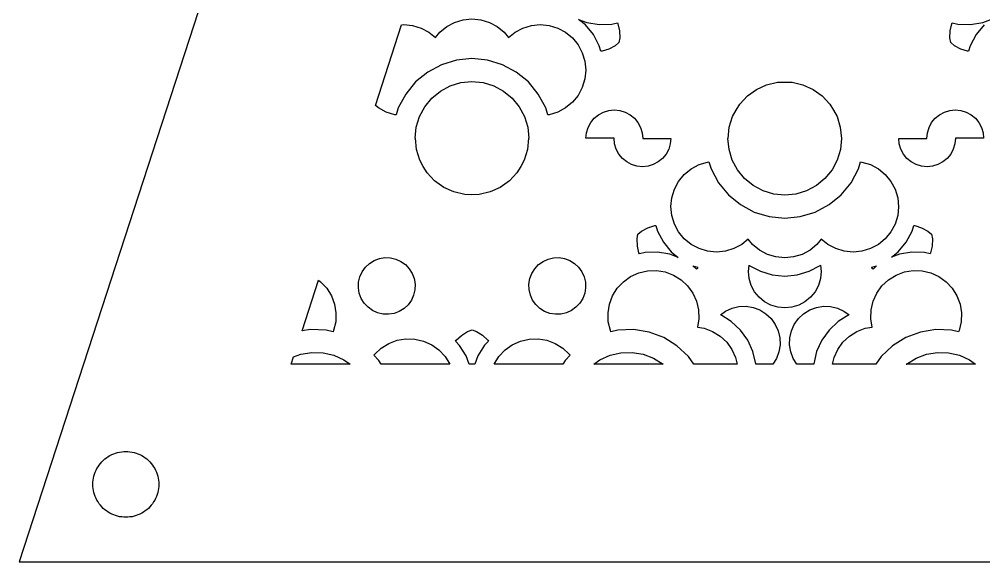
# Model space of a CAD drawing. Header units: metres. Extents: x -75 to 75, y 0 to 231.
# Drawn here: x -75 to -16.4, y 0 to 33 of the extents above; entities that cross this region are included whole.
import ezdxf

# ---------------------------------------------------------------- set-up
doc = ezdxf.new("R2010")
doc.units = ezdxf.units.M

msp = doc.modelspace()

# ---------------------------------------------------------------- linework, layer by layer
for p, q in [((0, 230.826), (-75, 0)), ((-48.5565, 32.7752), (-48.0387, 32.9318)), ((-48.0387, 32.9318), (-47.5, 32.9851)), ((-47.5, 32.9851), (-46.9608, 32.9324)), ((-46.9608, 32.9324), (-46.443, 32.7752)), ((-40.6087, 32.6187), (-41.0215, 32.9567)), ((-41.0215, 32.9567), (-40.5223, 32.7694)), ((-16.4771, 32.7689), (-15.9796, 32.9561)), ((-53.3712, 27.7339), (-51.7815, 32.6265)), ((-51.7815, 32.6265), (-51.6493, 32.6396)), ((-51.6493, 32.6396), (-51.11, 32.5868)), ((-51.11, 32.5868), (-50.5917, 32.4297)), ((-50.5917, 32.4297), (-50.1139, 32.174)), ((-49.4535, 32.1757), (-49.0342, 32.5195)), ((-49.0342, 32.5195), (-48.5565, 32.7752)), ((-46.443, 32.7752), (-45.9652, 32.5195)), ((-45.9652, 32.5195), (-45.546, 32.1757)), ((-44.8855, 32.174), (-44.4077, 32.4297)), ((-44.4077, 32.4297), (-43.8894, 32.5862)), ((-43.8894, 32.5862), (-43.3501, 32.6396)), ((-43.3501, 32.6396), (-42.8109, 32.5868)), ((-42.8109, 32.5868), (-42.2937, 32.4297)), ((-42.2937, 32.4297), (-41.8147, 32.174)), ((-40.1274, 32.0313), (-40.6087, 32.6187)), ((-40.5223, 32.7694), (-39.7726, 32.6454)), ((-39.7726, 32.6454), (-39.013, 32.6703)), ((-39.013, 32.6703), (-38.6697, 32.7503)), ((-38.6697, 32.7503), (-38.6419, 32.6883)), ((-38.6419, 32.6883), (-38.5445, 32.2685)), ((-38.5445, 32.2685), (-38.5294, 31.8342)), ((-18.47, 31.8336), (-18.4561, 32.2679)), ((-18.4561, 32.2679), (-18.3575, 32.6877)), ((-18.3575, 32.6877), (-18.3297, 32.7497)), ((-18.3297, 32.7497), (-17.9865, 32.6697)), ((-17.9865, 32.6697), (-17.2269, 32.6448)), ((-17.2269, 32.6448), (-16.4771, 32.7689)), ((-16.3907, 32.6187), (-16.872, 32.0313)), ((-50.1139, 32.174), (-49.7202, 31.8504)), ((-49.7202, 31.8504), (-49.4535, 32.1757)), ((-45.546, 32.1757), (-45.2792, 31.8504)), ((-45.2792, 31.8504), (-44.8855, 32.174)), ((-41.8147, 32.174), (-41.3967, 31.8301)), ((-41.3967, 31.8301), (-41.0534, 31.412)), ((-39.7691, 31.361), (-40.1274, 32.0313)), ((-38.5294, 31.8342), (-38.5769, 31.546)), ((-18.4225, 31.5454), (-18.47, 31.8336)), ((-16.872, 32.0313), (-17.2303, 31.361)), ((-41.0534, 31.412), (-40.7977, 30.9337)), ((-39.6664, 31.0241), (-39.7691, 31.361)), ((-39.1858, 31.1558), (-39.5992, 31.0305)), ((-38.8025, 31.3604), (-39.1858, 31.1558)), ((-38.5769, 31.546), (-38.8025, 31.3604)), ((-18.1969, 31.3604), (-18.4225, 31.5454)), ((-17.8137, 31.1558), (-18.1969, 31.3604)), ((-17.4002, 31.0299), (-17.8137, 31.1558)), ((-17.2303, 31.361), (-17.333, 31.0241)), ((-48.444, 30.4791), (-49.3543, 30.2037)), ((-47.5, 30.573), (-48.444, 30.4791)), ((-46.5555, 30.4791), (-47.5, 30.573)), ((-45.6451, 30.2037), (-46.5555, 30.4791)), ((-40.7977, 30.9337), (-40.6411, 30.4165)), ((-39.5992, 31.0305), (-39.6664, 31.0241)), ((-17.333, 31.0241), (-17.4002, 31.0299)), ((-49.3543, 30.2037), (-50.1916, 29.7555)), ((-44.8078, 29.7555), (-45.6451, 30.2037)), ((-40.6411, 30.4165), (-40.5878, 29.8766)), ((-50.1916, 29.7555), (-50.9257, 29.1536)), ((-44.0738, 29.1536), (-44.8078, 29.7555)), ((-40.6406, 29.338), (-40.7977, 28.8202)), ((-40.5878, 29.8766), (-40.6406, 29.338)), ((-50.9257, 29.1536), (-51.5275, 28.4195)), ((-49.4187, 28.5993), (-48.8209, 28.9188)), ((-48.8209, 28.9188), (-48.1732, 29.1147)), ((-48.1732, 29.1147), (-47.5, 29.1814)), ((-47.5, 29.1814), (-46.8262, 29.1153)), ((-46.8262, 29.1153), (-46.1786, 28.9188)), ((-46.1786, 28.9188), (-45.5807, 28.5993)), ((-43.4719, 28.4195), (-44.0738, 29.1536)), ((-40.7977, 28.8202), (-41.054, 28.3418)), ((-30.2151, 28.7054), (-29.6005, 28.9825)), ((-29.6005, 28.9825), (-28.9424, 29.1362)), ((-28.9424, 29.1362), (-28.5, 29.1513)), ((-28.5, 29.1513), (-28.0582, 29.1368)), ((-28.0582, 29.1368), (-27.4001, 28.9825)), ((-27.4001, 28.9825), (-26.7849, 28.7048)), ((-51.5275, 28.4195), (-51.9757, 27.5822)), ((-50.3719, 27.646), (-49.9423, 28.1702)), ((-49.9423, 28.1702), (-49.4187, 28.5993)), ((-45.5807, 28.5993), (-45.0572, 28.1702)), ((-45.0572, 28.1702), (-44.6275, 27.646)), ((-43.0237, 27.5822), (-43.4719, 28.4195)), ((-41.054, 28.3418), (-41.3972, 27.9238)), ((-31.2316, 27.8142), (-30.7689, 28.3082)), ((-30.7689, 28.3082), (-30.2151, 28.7054)), ((-26.7849, 28.7048), (-26.2311, 28.3082)), ((-26.2311, 28.3082), (-25.7684, 27.8142)), ((-53.1847, 27.5805), (-53.3712, 27.7339)), ((-52.7057, 27.3248), (-53.1847, 27.5805)), ((-51.9757, 27.5822), (-52.1033, 27.1601)), ((-50.6908, 27.0488), (-50.3719, 27.646)), ((-44.6275, 27.646), (-44.3086, 27.0488)), ((-42.8961, 27.1601), (-43.0237, 27.5822)), ((-41.8147, 27.5805), (-42.2937, 27.3248)), ((-41.3972, 27.9238), (-41.8147, 27.5805)), ((-31.463, 27.4431), (-31.2316, 27.8142)), ((-25.7684, 27.8142), (-25.5376, 27.4431)), ((-52.1885, 27.1677), (-52.7057, 27.3248)), ((-52.1033, 27.1601), (-52.1885, 27.1677)), ((-50.8874, 26.4017), (-50.6908, 27.0488)), ((-44.3086, 27.0488), (-44.1126, 26.4017)), ((-42.8109, 27.1682), (-42.8961, 27.1601)), ((-42.2937, 27.3248), (-42.8109, 27.1682)), ((-40.0752, 26.9473), (-39.8137, 27.1619)), ((-39.8137, 27.1619), (-39.5145, 27.3213)), ((-39.5145, 27.3213), (-39.1916, 27.4193)), ((-39.1916, 27.4193), (-38.8547, 27.4524)), ((-38.8547, 27.4524), (-38.5184, 27.4199)), ((-38.5184, 27.4199), (-38.1954, 27.3213)), ((-38.1954, 27.3213), (-37.8968, 27.1619)), ((-37.8968, 27.1619), (-37.6353, 26.9473)), ((-31.8694, 26.4017), (-31.6729, 27.0488)), ((-31.6729, 27.0488), (-31.463, 27.4431)), ((-25.5376, 27.4431), (-25.3271, 27.0488)), ((-25.3271, 27.0488), (-25.1312, 26.4017)), ((-19.3647, 26.9473), (-19.1032, 27.1619)), ((-19.1032, 27.1619), (-18.804, 27.3213)), ((-18.804, 27.3213), (-18.481, 27.4193)), ((-18.481, 27.4193), (-18.1447, 27.4524)), ((-18.1447, 27.4524), (-17.8079, 27.4199)), ((-17.8079, 27.4199), (-17.4849, 27.3213)), ((-17.4849, 27.3213), (-17.1857, 27.1619)), ((-17.1857, 27.1619), (-16.9242, 26.9473)), ((-50.9535, 25.7308), (-50.8874, 26.4017)), ((-44.1126, 26.4017), (-44.0459, 25.7308)), ((-40.5472, 26.0642), (-40.4492, 26.3872)), ((-40.4492, 26.3872), (-40.2898, 26.6858)), ((-40.2898, 26.6858), (-40.0752, 26.9473)), ((-37.6353, 26.9473), (-37.4207, 26.6858)), ((-37.4207, 26.6858), (-37.2613, 26.3872)), ((-37.2613, 26.3872), (-37.1639, 26.0642)), ((-31.9361, 25.7239), (-31.8694, 26.4017)), ((-25.1312, 26.4017), (-25.0639, 25.7239)), ((-19.8367, 26.0642), (-19.7387, 26.3872)), ((-19.7387, 26.3872), (-19.5793, 26.6858)), ((-19.5793, 26.6858), (-19.3647, 26.9473)), ((-16.9242, 26.9473), (-16.7097, 26.6858)), ((-16.7097, 26.6858), (-16.5502, 26.3872)), ((-16.5502, 26.3872), (-16.4528, 26.0642)), ((-40.5797, 25.7308), (-40.5472, 26.0642)), ((-37.1639, 26.0642), (-37.1302, 25.7239)), ((-19.8698, 25.7239), (-19.8367, 26.0642)), ((-16.4528, 26.0642), (-16.4197, 25.7308)), ((-50.9361, 25.7308), (-50.9535, 25.7308)), ((-50.8688, 25.053), (-50.9361, 25.7308)), ((-44.0639, 25.7308), (-44.1306, 25.053)), ((-44.0459, 25.7308), (-44.0639, 25.7308)), ((-38.8698, 25.7308), (-40.5797, 25.7308)), ((-38.8361, 25.3905), (-38.8698, 25.7308)), ((-38.7387, 25.0675), (-38.8361, 25.3905)), ((-37.1302, 25.7239), (-35.4203, 25.7239)), ((-35.4528, 25.3905), (-35.5508, 25.0675)), ((-35.4203, 25.7239), (-35.4528, 25.3905)), ((-31.8874, 25.053), (-31.9541, 25.7239)), ((-31.9541, 25.7239), (-31.9361, 25.7239)), ((-25.0465, 25.7239), (-25.1126, 25.053)), ((-25.0639, 25.7239), (-25.0465, 25.7239)), ((-21.5472, 25.3905), (-21.5803, 25.7239)), ((-21.5803, 25.7239), (-19.8698, 25.7239)), ((-21.4498, 25.0675), (-21.5472, 25.3905)), ((-18.1633, 25.3905), (-18.2613, 25.0675)), ((-18.1302, 25.7308), (-18.1633, 25.3905)), ((-16.4197, 25.7308), (-18.1302, 25.7308)), ((-50.6729, 24.4059), (-50.8688, 25.053)), ((-44.1306, 25.053), (-44.3271, 24.4059)), ((-38.5793, 24.7689), (-38.7387, 25.0675)), ((-38.3647, 24.5074), (-38.5793, 24.7689)), ((-35.7108, 24.7683), (-35.9254, 24.5068)), ((-35.5508, 25.0675), (-35.7108, 24.7683)), ((-31.6914, 24.4059), (-31.8874, 25.053)), ((-25.1126, 25.053), (-25.3092, 24.4059)), ((-21.2903, 24.7689), (-21.4498, 25.0675)), ((-21.0758, 24.5074), (-21.2903, 24.7689)), ((-18.4213, 24.7683), (-18.6359, 24.5068)), ((-18.2613, 25.0675), (-18.4213, 24.7683)), ((-50.4624, 24.0116), (-50.6729, 24.4059)), ((-44.3271, 24.4059), (-44.537, 24.0116)), ((-38.1032, 24.2928), (-38.3647, 24.5074)), ((-37.8046, 24.1334), (-38.1032, 24.2928)), ((-37.4816, 24.0348), (-37.8046, 24.1334)), ((-37.1453, 24.0023), (-37.4816, 24.0348)), ((-36.8084, 24.0354), (-37.1453, 24.0023)), ((-36.4855, 24.1334), (-36.8084, 24.0354)), ((-36.1863, 24.2928), (-36.4855, 24.1334)), ((-35.9254, 24.5068), (-36.1863, 24.2928)), ((-34.1853, 23.8742), (-33.7063, 24.1299)), ((-33.7063, 24.1299), (-33.1891, 24.2865)), ((-33.1891, 24.2865), (-33.1039, 24.2946)), ((-33.1039, 24.2946), (-32.9763, 23.8725)), ((-31.3725, 23.8087), (-31.6914, 24.4059)), ((-25.3092, 24.4059), (-25.6287, 23.8081)), ((-24.0243, 23.8725), (-23.8967, 24.2946)), ((-23.8967, 24.2946), (-23.8115, 24.287)), ((-23.8115, 24.287), (-23.2943, 24.1299)), ((-23.2943, 24.1299), (-22.8153, 23.8742)), ((-20.8143, 24.2928), (-21.0758, 24.5074)), ((-20.5151, 24.1334), (-20.8143, 24.2928)), ((-20.1921, 24.0348), (-20.5151, 24.1334)), ((-19.8553, 24.0023), (-20.1921, 24.0348)), ((-19.519, 24.0354), (-19.8553, 24.0023)), ((-19.196, 24.1334), (-19.519, 24.0354)), ((-18.8968, 24.2928), (-19.196, 24.1334)), ((-18.6359, 24.5068), (-18.8968, 24.2928)), ((-50.2316, 23.6405), (-50.4624, 24.0116)), ((-49.7689, 23.1465), (-50.2316, 23.6405)), ((-44.769, 23.64), (-45.2317, 23.1459)), ((-44.537, 24.0116), (-44.769, 23.64)), ((-34.9466, 23.1123), (-34.6033, 23.5304)), ((-34.6033, 23.5304), (-34.1853, 23.8742)), ((-32.9763, 23.8725), (-32.5281, 23.0352)), ((-30.9428, 23.2845), (-31.3725, 23.8087)), ((-25.6287, 23.8081), (-26.0583, 23.2839)), ((-24.4725, 23.0352), (-24.0243, 23.8725)), ((-22.8153, 23.8742), (-22.3972, 23.5304)), ((-22.3972, 23.5304), (-22.054, 23.1123)), ((-49.2151, 22.7499), (-49.7689, 23.1465)), ((-45.2317, 23.1459), (-45.7849, 22.7493)), ((-35.2023, 22.6345), (-34.9466, 23.1123)), ((-32.5281, 23.0352), (-31.9262, 22.3011)), ((-30.4193, 22.8554), (-30.9428, 23.2845)), ((-29.8214, 22.5359), (-30.4193, 22.8554)), ((-26.5813, 22.8554), (-27.1791, 22.5359)), ((-26.0583, 23.2839), (-26.5813, 22.8554)), ((-25.0743, 22.3011), (-24.4725, 23.0352)), ((-22.054, 23.1123), (-21.7983, 22.6345)), ((-48.5999, 22.4722), (-49.2151, 22.7499)), ((-47.9418, 22.3179), (-48.5999, 22.4722)), ((-47.5, 22.3034), (-47.9418, 22.3179)), ((-47.0576, 22.3185), (-47.5, 22.3034)), ((-46.3995, 22.4722), (-47.0576, 22.3185)), ((-45.7849, 22.7493), (-46.3995, 22.4722)), ((-35.3594, 22.1167), (-35.2023, 22.6345)), ((-31.9262, 22.3011), (-31.1922, 21.6992)), ((-29.1738, 22.3394), (-29.8214, 22.5359)), ((-28.5, 22.2733), (-29.1738, 22.3394)), ((-27.8268, 22.34), (-28.5, 22.2733)), ((-27.1791, 22.5359), (-27.8268, 22.34)), ((-25.8084, 21.6992), (-25.0743, 22.3011)), ((-21.7983, 22.6345), (-21.6417, 22.1167)), ((-35.4122, 21.5781), (-35.3594, 22.1167)), ((-31.1922, 21.6992), (-30.3549, 21.251)), ((-26.6457, 21.251), (-25.8084, 21.6992)), ((-21.6417, 22.1167), (-21.5884, 21.5769)), ((-35.3589, 21.0382), (-35.4122, 21.5781)), ((-30.3549, 21.251), (-29.4445, 20.9756)), ((-27.556, 20.9756), (-26.6457, 21.251)), ((-21.5884, 21.5769), (-21.6411, 21.0382)), ((-35.2023, 20.521), (-35.3589, 21.0382)), ((-34.9466, 20.0427), (-35.2023, 20.521)), ((-29.4445, 20.9756), (-28.5, 20.8817)), ((-28.5, 20.8817), (-27.556, 20.9756)), ((-21.7983, 20.521), (-22.0546, 20.0421)), ((-21.6411, 21.0382), (-21.7983, 20.521)), ((-37.4231, 19.9087), (-37.1975, 20.0943)), ((-37.1975, 20.0943), (-36.8142, 20.299)), ((-36.8142, 20.299), (-36.4008, 20.4242)), ((-36.4008, 20.4242), (-36.3336, 20.4306)), ((-36.3336, 20.4306), (-36.2309, 20.0937)), ((-36.2309, 20.0937), (-35.8726, 19.4234)), ((-34.6033, 19.6246), (-34.9466, 20.0427)), ((-22.0546, 20.0421), (-22.3978, 19.624)), ((-21.128, 19.4234), (-20.7697, 20.0937)), ((-20.7697, 20.0937), (-20.667, 20.4306)), ((-20.667, 20.4306), (-20.5998, 20.4248)), ((-20.5998, 20.4248), (-20.1863, 20.299)), ((-20.1863, 20.299), (-19.8031, 20.0943)), ((-19.8031, 20.0943), (-19.5775, 19.9093)), ((-37.4706, 19.6205), (-37.4231, 19.9087)), ((-37.4555, 19.1862), (-37.4706, 19.6205)), ((-35.8726, 19.4234), (-35.3913, 18.836)), ((-34.1853, 19.2808), (-34.6033, 19.6246)), ((-30.7208, 19.6043), (-31.1145, 19.2808)), ((-30.454, 19.279), (-30.7208, 19.6043)), ((-26.2798, 19.6043), (-26.5471, 19.2784)), ((-25.8861, 19.2808), (-26.2798, 19.6043)), ((-22.3978, 19.624), (-22.8153, 19.2808)), ((-21.6093, 18.836), (-21.128, 19.4234)), ((-19.5775, 19.9093), (-19.53, 19.6211)), ((-19.53, 19.6211), (-19.5439, 19.1868)), ((-37.3581, 18.7664), (-37.4555, 19.1862)), ((-37.3303, 18.7044), (-37.3581, 18.7664)), ((-36.987, 18.7844), (-37.3303, 18.7044)), ((-36.2274, 18.8094), (-36.987, 18.7844)), ((-35.4777, 18.6853), (-36.2274, 18.8094)), ((-35.3913, 18.836), (-34.9785, 18.498)), ((-33.7063, 19.0251), (-34.1853, 19.2808)), ((-33.1891, 18.8679), (-33.7063, 19.0251)), ((-32.6499, 18.8152), (-33.1891, 18.8679)), ((-32.1106, 18.8685), (-32.6499, 18.8152)), ((-31.5923, 19.0251), (-32.1106, 18.8685)), ((-31.1145, 19.2808), (-31.5923, 19.0251)), ((-30.0348, 18.9352), (-30.454, 19.279)), ((-29.557, 18.6795), (-30.0348, 18.9352)), ((-26.9658, 18.9352), (-27.4435, 18.6795)), ((-26.5471, 19.2784), (-26.9658, 18.9352)), ((-25.4083, 19.0251), (-25.8861, 19.2808)), ((-24.89, 18.8679), (-25.4083, 19.0251)), ((-24.3507, 18.8152), (-24.89, 18.8679)), ((-23.8115, 18.8685), (-24.3507, 18.8152)), ((-23.2943, 19.0251), (-23.8115, 18.8685)), ((-22.8153, 19.2808), (-23.2943, 19.0251)), ((-22.0204, 18.4986), (-21.6093, 18.836)), ((-20.7731, 18.8099), (-21.5229, 18.6859)), ((-20.0135, 18.785), (-20.7731, 18.8099)), ((-19.6703, 18.705), (-20.0135, 18.785)), ((-19.6425, 18.767), (-19.6703, 18.705)), ((-19.5439, 19.1868), (-19.6425, 18.767)), ((-53.7286, 18.1275), (-53.4416, 18.3061)), ((-53.4416, 18.3061), (-53.125, 18.4255)), ((-53.125, 18.4255), (-52.7916, 18.4806)), ((-52.7916, 18.4806), (-52.4524, 18.4702)), ((-52.4524, 18.4702), (-52.1242, 18.393)), ((-52.1242, 18.393), (-51.8169, 18.2539)), ((-51.8169, 18.2539), (-51.5397, 18.0556)), ((-43.4597, 18.0556), (-43.1814, 18.2545)), ((-43.1814, 18.2545), (-42.8758, 18.393)), ((-42.8758, 18.393), (-42.5476, 18.4696)), ((-42.5476, 18.4696), (-42.2084, 18.4812)), ((-42.2084, 18.4812), (-41.875, 18.4255)), ((-41.875, 18.4255), (-41.5584, 18.3061)), ((-41.5584, 18.3061), (-41.2708, 18.1269)), ((-34.9785, 18.498), (-35.4777, 18.6853)), ((-29.0392, 18.5223), (-29.557, 18.6795)), ((-28.5, 18.4696), (-29.0392, 18.5223)), ((-27.9613, 18.5229), (-28.5, 18.4696)), ((-27.4435, 18.6795), (-27.9613, 18.5229)), ((-21.5229, 18.6859), (-22.0204, 18.4986)), ((-54.3119, 17.314), (-54.1716, 17.6224)), ((-54.1716, 17.6224), (-53.9756, 17.8967)), ((-53.9756, 17.8967), (-53.7286, 18.1275)), ((-51.5397, 18.0556), (-51.3083, 17.8091)), ((-51.3083, 17.8091), (-51.1298, 17.5215)), ((-43.8697, 17.5215), (-43.6911, 17.8091)), ((-43.6911, 17.8091), (-43.4597, 18.0556)), ((-41.2708, 18.1269), (-41.0238, 17.8961)), ((-41.0238, 17.8961), (-40.8279, 17.6219)), ((-40.8279, 17.6219), (-40.6881, 17.3134)), ((-37.3686, 17.5569), (-36.8427, 17.6793)), ((-36.8427, 17.6793), (-36.2993, 17.6978)), ((-36.2993, 17.6978), (-35.7665, 17.6091)), ((-35.7665, 17.6091), (-35.2591, 17.4189)), ((-34.0832, 17.9808), (-33.7968, 17.8938)), ((-33.8635, 17.7755), (-34.0832, 17.9808)), ((-33.8055, 17.819), (-33.8635, 17.7755)), ((-33.8026, 17.8265), (-33.8055, 17.819)), ((-33.7968, 17.8938), (-33.8026, 17.8265)), ((-30.7092, 17.6358), (-30.6709, 18.0225)), ((-30.6663, 17.2044), (-30.7092, 17.6358)), ((-30.6709, 18.0225), (-30.6541, 18.0086)), ((-30.6541, 18.0086), (-29.9838, 17.6503)), ((-29.9838, 17.6503), (-29.2561, 17.4299)), ((-27.7445, 17.4299), (-27.0168, 17.6503)), ((-27.0168, 17.6503), (-26.3465, 18.0086)), ((-26.3465, 18.0086), (-26.3297, 18.0225)), ((-26.2914, 17.6346), (-26.3337, 17.2044)), ((-26.3297, 18.0225), (-26.2914, 17.6346)), ((-23.2038, 17.8938), (-22.9191, 17.9802)), ((-23.1974, 17.8265), (-23.2038, 17.8938)), ((-23.1957, 17.8202), (-23.1974, 17.8265)), ((-23.1371, 17.7761), (-23.1957, 17.8202)), ((-22.9191, 17.9802), (-23.1371, 17.7761)), ((-21.7409, 17.4195), (-21.2341, 17.6097)), ((-21.2341, 17.6097), (-20.7007, 17.6972)), ((-20.7007, 17.6972), (-20.1579, 17.6804)), ((-20.1579, 17.6804), (-19.632, 17.5575)), ((-57.8259, 14.0235), (-56.8235, 17.1086)), ((-56.8235, 17.1086), (-56.6973, 17.0182)), ((-56.6973, 17.0182), (-56.3274, 16.6234)), ((-54.3884, 16.9858), (-54.3119, 17.314)), ((-51.1298, 17.5215), (-51.0103, 17.205)), ((-51.0103, 17.205), (-50.9558, 16.8716)), ((-44.0442, 16.8716), (-43.9891, 17.205)), ((-43.9891, 17.205), (-43.8697, 17.5215)), ((-40.6881, 17.3134), (-40.6122, 16.9852)), ((-38.6726, 16.6228), (-38.3021, 17.0177)), ((-38.3021, 17.0177), (-37.8626, 17.3331)), ((-37.8626, 17.3331), (-37.3686, 17.5569)), ((-35.2591, 17.4189), (-34.7982, 17.1319)), ((-34.7982, 17.1319), (-34.4039, 16.762)), ((-30.5416, 16.7904), (-30.6663, 17.2044)), ((-29.2561, 17.4299), (-28.5, 17.3551)), ((-28.5, 17.3551), (-27.7445, 17.4299)), ((-26.3337, 17.2044), (-26.459, 16.7904)), ((-22.5967, 16.7625), (-22.2018, 17.1325)), ((-22.2018, 17.1325), (-21.7409, 17.4195)), ((-19.632, 17.5575), (-19.138, 17.3337)), ((-19.138, 17.3337), (-18.6973, 17.0182)), ((-18.6973, 17.0182), (-18.3274, 16.6234)), ((-56.3274, 16.6234), (-56.0415, 16.1624)), ((-54.3994, 16.6466), (-54.3884, 16.9858)), ((-54.3449, 16.3132), (-54.3994, 16.6466)), ((-50.9668, 16.5329), (-51.0434, 16.2047)), ((-50.9558, 16.8716), (-50.9668, 16.5329)), ((-44.032, 16.5335), (-44.0442, 16.8716)), ((-43.9561, 16.2047), (-44.032, 16.5335)), ((-40.6, 16.646), (-40.6551, 16.312)), ((-40.6122, 16.9852), (-40.6, 16.646)), ((-38.9579, 16.1624), (-38.6726, 16.6228)), ((-34.4039, 16.762), (-34.0884, 16.3224)), ((-30.3375, 16.4083), (-30.5416, 16.7904)), ((-30.0627, 16.0731), (-30.3375, 16.4083)), ((-26.6637, 16.4077), (-26.9385, 16.0725)), ((-26.459, 16.7904), (-26.6637, 16.4077)), ((-22.9116, 16.323), (-22.5967, 16.7625)), ((-18.3274, 16.6234), (-18.0415, 16.1624)), ((-56.0415, 16.1624), (-55.8513, 15.6562)), ((-54.2255, 15.9966), (-54.3449, 16.3132)), ((-54.0469, 15.709), (-54.2255, 15.9966)), ((-51.1831, 15.8963), (-51.3802, 15.6208)), ((-51.0434, 16.2047), (-51.1831, 15.8963)), ((-43.8163, 15.8969), (-43.9561, 16.2047)), ((-43.6203, 15.622), (-43.8163, 15.8969)), ((-40.7745, 15.996), (-40.9537, 15.7078)), ((-40.6551, 16.312), (-40.7745, 15.996)), ((-39.1487, 15.6556), (-38.9579, 16.1624)), ((-34.0884, 16.3224), (-33.8652, 15.8284)), ((-33.8652, 15.8284), (-33.7417, 15.3014)), ((-29.7281, 15.7989), (-30.0627, 16.0731)), ((-26.9385, 16.0725), (-27.2725, 15.7989)), ((-23.2589, 15.3019), (-23.1354, 15.829)), ((-23.1354, 15.829), (-22.9116, 16.323)), ((-18.0415, 16.1624), (-17.8513, 15.6562)), ((-55.8513, 15.6562), (-55.7626, 15.1228)), ((-53.8156, 15.4626), (-54.0469, 15.709)), ((-53.5372, 15.2637), (-53.8156, 15.4626)), ((-53.2311, 15.1251), (-53.5372, 15.2637)), ((-51.6267, 15.3907), (-51.9143, 15.2115)), ((-51.3802, 15.6208), (-51.6267, 15.3907)), ((-43.3733, 15.3912), (-43.6203, 15.622)), ((-43.0857, 15.2121), (-43.3733, 15.3912)), ((-41.4587, 15.2654), (-41.7683, 15.1257)), ((-41.1844, 15.4614), (-41.4587, 15.2654)), ((-40.9537, 15.7078), (-41.1844, 15.4614)), ((-39.2374, 15.1222), (-39.1487, 15.6556)), ((-33.7417, 15.3014), (-33.7237, 14.7598)), ((-32.0967, 15.2312), (-31.7018, 15.4098)), ((-31.7018, 15.4098), (-31.2815, 15.5084)), ((-31.2815, 15.5084), (-30.8477, 15.5234)), ((-30.8477, 15.5234), (-30.4204, 15.4527)), ((-30.4204, 15.4527), (-30.0151, 15.2996)), ((-30.0151, 15.2996), (-29.6469, 15.0706)), ((-29.3454, 15.5942), (-29.7281, 15.7989)), ((-28.9314, 15.4684), (-29.3454, 15.5942)), ((-28.5, 15.4266), (-28.9314, 15.4684)), ((-28.0692, 15.4689), (-28.5, 15.4266)), ((-27.6552, 15.5942), (-28.0692, 15.4689)), ((-27.2725, 15.7989), (-27.6552, 15.5942)), ((-27.3537, 15.0712), (-26.9849, 15.3002)), ((-26.9849, 15.3002), (-26.5802, 15.4533)), ((-26.5802, 15.4533), (-26.1528, 15.5229)), ((-26.1528, 15.5229), (-25.7191, 15.5095)), ((-25.7191, 15.5095), (-25.2987, 15.4104)), ((-25.2987, 15.4104), (-24.9033, 15.2318)), ((-23.2757, 14.7604), (-23.2589, 15.3019)), ((-17.8513, 15.6562), (-17.7626, 15.1228)), ((-55.7626, 15.1228), (-55.78, 14.58)), ((-52.9035, 15.048), (-53.2311, 15.1251)), ((-52.5643, 15.0375), (-52.9035, 15.048)), ((-52.2309, 15.092), (-52.5643, 15.0375)), ((-51.9143, 15.2115), (-52.2309, 15.092)), ((-42.7691, 15.0926), (-43.0857, 15.2121)), ((-42.4357, 15.037), (-42.7691, 15.0926)), ((-42.0965, 15.0486), (-42.4357, 15.037)), ((-41.7683, 15.1257), (-42.0965, 15.0486)), ((-39.2188, 14.5795), (-39.2374, 15.1222)), ((-33.7237, 14.7598), (-33.8078, 14.2571)), ((-32.4133, 15.0051), (-32.0967, 15.2312)), ((-32.3918, 14.9969), (-32.4133, 15.0051)), ((-31.7465, 14.5951), (-32.3918, 14.9969)), ((-29.6469, 15.0706), (-29.3309, 14.7749)), ((-29.3309, 14.7749), (-29.0793, 14.4235)), ((-27.9213, 14.4235), (-27.6697, 14.7749)), ((-27.6697, 14.7749), (-27.3537, 15.0712)), ((-24.6082, 14.9975), (-25.2535, 14.5957)), ((-24.9033, 15.2318), (-24.5867, 15.0056)), ((-24.5867, 15.0056), (-24.6082, 14.9975)), ((-23.1922, 14.2577), (-23.2757, 14.7604)), ((-17.7626, 15.1228), (-17.78, 14.58)), ((-57.3172, 14.1075), (-57.8259, 14.0235)), ((-56.368, 14.0768), (-57.3172, 14.1075)), ((-55.9389, 13.9759), (-56.368, 14.0768)), ((-55.78, 14.58), (-55.9035, 14.0541)), ((-47.7731, 13.9875), (-47.4994, 14.0901)), ((-47.4994, 14.0901), (-47.2263, 13.988)), ((-39.0965, 14.0536), (-39.2188, 14.5795)), ((-38.6314, 14.0762), (-39.0611, 13.9753)), ((-37.6828, 14.1069), (-38.6314, 14.0762)), ((-36.7458, 13.9521), (-37.6828, 14.1069)), ((-33.8078, 14.2571), (-33.3926, 14.1887)), ((-33.3926, 14.1887), (-32.8847, 13.9973)), ((-31.1922, 14.0756), (-31.7465, 14.5951)), ((-30.7498, 13.4586), (-31.1922, 14.0756)), ((-29.0793, 14.4235), (-28.9001, 14.028)), ((-28.0999, 14.0286), (-27.9213, 14.4235)), ((-25.8084, 14.0762), (-26.2508, 13.4586)), ((-25.2535, 14.5957), (-25.8084, 14.0762)), ((-24.1153, 13.9979), (-23.6079, 14.1892)), ((-23.6079, 14.1892), (-23.1922, 14.2577)), ((-19.3172, 14.1075), (-20.2548, 13.9527)), ((-18.368, 14.0768), (-19.3172, 14.1075)), ((-17.9389, 13.9759), (-18.368, 14.0768)), ((-17.78, 14.58), (-17.9035, 14.0541)), ((-55.9035, 14.0541), (-55.9389, 13.9759)), ((-52.0459, 13.4592), (-51.5125, 13.5468)), ((-51.5125, 13.5468), (-50.9703, 13.5305)), ((-50.9703, 13.5305), (-50.4438, 13.407)), ((-48.4579, 13.4621), (-48.1419, 13.7578)), ((-48.1419, 13.7578), (-47.7731, 13.9875)), ((-47.2263, 13.988), (-46.8575, 13.7584)), ((-46.8575, 13.7584), (-46.5421, 13.4627)), ((-44.5556, 13.4076), (-44.0297, 13.53)), ((-44.0297, 13.53), (-43.487, 13.5479)), ((-43.487, 13.5479), (-42.9541, 13.4598)), ((-39.0611, 13.9753), (-39.0965, 14.0536)), ((-35.8569, 13.6175), (-36.7458, 13.9521)), ((-35.0504, 13.1165), (-35.8569, 13.6175)), ((-32.8847, 13.9973), (-32.4243, 13.7115)), ((-32.4243, 13.7115), (-32.0294, 13.3409)), ((-28.9001, 14.028), (-28.8021, 13.6071)), ((-28.8021, 13.6071), (-28.7876, 13.1734)), ((-28.2124, 13.174), (-28.1985, 13.6077)), ((-28.1985, 13.6077), (-28.0999, 14.0286)), ((-24.9706, 13.3415), (-24.5757, 13.712)), ((-24.5757, 13.712), (-24.1153, 13.9979)), ((-21.1431, 13.6181), (-21.9496, 13.1171)), ((-20.2548, 13.9527), (-21.1431, 13.6181)), ((-17.9035, 14.0541), (-17.9389, 13.9759)), ((-53.4085, 12.6121), (-53.0136, 12.982)), ((-53.0136, 12.982), (-52.5527, 13.2685)), ((-52.5527, 13.2685), (-52.0459, 13.4592)), ((-50.4438, 13.407), (-49.9498, 13.1832)), ((-49.9498, 13.1832), (-49.5097, 12.8678)), ((-48.4967, 13.4082), (-48.4579, 13.4621)), ((-48.2561, 13.1502), (-48.4967, 13.4082)), ((-47.8543, 12.5054), (-48.2561, 13.1502)), ((-46.7439, 13.1508), (-47.1457, 12.5054)), ((-46.5033, 13.4088), (-46.7439, 13.1508)), ((-46.5421, 13.4627), (-46.5033, 13.4088)), ((-45.4903, 12.8684), (-45.0502, 13.1838)), ((-45.0502, 13.1838), (-44.5556, 13.4076)), ((-42.9541, 13.4598), (-42.4467, 13.269)), ((-42.4467, 13.269), (-41.9858, 12.982)), ((-41.9858, 12.982), (-41.5915, 12.6127)), ((-34.3569, 12.466), (-35.0504, 13.1165)), ((-32.0294, 13.3409), (-31.7146, 12.902)), ((-31.7146, 12.902), (-31.4914, 12.4074)), ((-30.4361, 12.7663), (-30.7498, 13.4586)), ((-28.7876, 13.1734), (-28.8578, 12.7466)), ((-28.1422, 12.7478), (-28.2124, 13.174)), ((-26.2508, 13.4586), (-26.5639, 12.7669)), ((-25.5092, 12.408), (-25.286, 12.902)), ((-25.286, 12.902), (-24.9706, 13.3415)), ((-21.9496, 13.1171), (-22.6431, 12.4666)), ((-58.4834, 12), (-58.34, 12.4415)), ((-58.34, 12.4415), (-57.8947, 12.6098)), ((-57.8947, 12.6098), (-57.2261, 12.7194)), ((-57.2261, 12.7194), (-56.5489, 12.6973)), ((-56.5489, 12.6973), (-55.8908, 12.5437)), ((-55.8908, 12.5437), (-55.2756, 12.2654)), ((-53.4578, 12.5437), (-53.4085, 12.6121)), ((-53.1557, 12.2213), (-53.4578, 12.5437)), ((-49.5097, 12.8678), (-49.1398, 12.4729)), ((-49.1398, 12.4729), (-48.8533, 12.012)), ((-47.6642, 12), (-47.8543, 12.5054)), ((-47.1457, 12.5054), (-47.3359, 12)), ((-46.1461, 12.0125), (-45.8602, 12.4735)), ((-45.8602, 12.4735), (-45.4903, 12.8684)), ((-41.5422, 12.5443), (-41.8437, 12.2219)), ((-41.5915, 12.6127), (-41.5422, 12.5443)), ((-39.7273, 12.2636), (-39.1086, 12.5431)), ((-39.1086, 12.5431), (-38.4511, 12.6967)), ((-38.4511, 12.6967), (-37.7739, 12.7194)), ((-37.7739, 12.7194), (-37.1059, 12.6092)), ((-37.1059, 12.6092), (-36.4721, 12.3697)), ((-36.4721, 12.3697), (-35.8964, 12.012)), ((-34.0224, 12), (-34.3569, 12.466)), ((-31.4914, 12.4074), (-31.3961, 12)), ((-30.2633, 12.0265), (-30.4361, 12.7663)), ((-29.0108, 12.3413), (-29.2228, 12)), ((-28.8578, 12.7466), (-29.0108, 12.3413)), ((-27.9892, 12.3419), (-28.1422, 12.7478)), ((-27.777, 12), (-27.9892, 12.3419)), ((-26.5639, 12.7669), (-26.7373, 12.027)), ((-25.605, 12), (-25.5092, 12.408)), ((-22.6431, 12.4666), (-22.9781, 12)), ((-21.1036, 12.0125), (-20.5284, 12.3703)), ((-20.5284, 12.3703), (-19.8947, 12.6098)), ((-19.8947, 12.6098), (-19.2261, 12.7194)), ((-19.2261, 12.7194), (-18.5489, 12.6973)), ((-18.5489, 12.6973), (-17.8908, 12.5437)), ((-17.8908, 12.5437), (-17.2756, 12.2654)), ((-54.9051, 12), (-58.4834, 12)), ((-55.2756, 12.2654), (-54.9051, 12)), ((-53.0181, 12), (-53.1557, 12.2213)), ((-48.8488, 12), (-53.0181, 12)), ((-48.8533, 12.012), (-48.8488, 12)), ((-47.3359, 12), (-47.6642, 12)), ((-46.1508, 12), (-46.1461, 12.0125)), ((-41.9817, 12), (-46.1508, 12)), ((-41.8437, 12.2219), (-41.9817, 12)), ((-40.0952, 12), (-39.7273, 12.2636)), ((-35.8836, 12), (-40.0952, 12)), ((-35.8964, 12.012), (-35.8836, 12)), ((-31.3961, 12), (-34.0224, 12)), ((-30.2624, 12), (-30.2633, 12.0265)), ((-29.2228, 12), (-30.2624, 12)), ((-26.7382, 12), (-27.777, 12)), ((-26.7373, 12.027), (-26.7382, 12)), ((-22.9781, 12), (-25.605, 12)), ((-21.117, 12), (-21.1036, 12.0125)), ((-16.9051, 12), (-21.117, 12)), ((-17.2756, 12.2654), (-16.9051, 12)), ((-69.5995, 6.39093), (-69.4914, 6.4549)), ((-69.4914, 6.4549), (-69.3794, 6.51193)), ((-69.3794, 6.51193), (-69.2641, 6.56183)), ((-69.2641, 6.56183), (-69.1459, 6.60439)), ((-69.1459, 6.60439), (-69.0252, 6.63943)), ((-69.0252, 6.63943), (-68.9026, 6.66685)), ((-68.9026, 6.66685), (-68.7785, 6.68651)), ((-68.7785, 6.68651), (-68.6534, 6.69833)), ((-68.6534, 6.69833), (-68.5279, 6.70227)), ((-68.5279, 6.70227), (-68.4023, 6.69833)), ((-68.4023, 6.69833), (-68.2772, 6.68651)), ((-68.2772, 6.68651), (-68.1531, 6.66685)), ((-68.1531, 6.66685), (-68.0305, 6.63943)), ((-68.0305, 6.63943), (-67.9098, 6.60439)), ((-67.9098, 6.60439), (-67.7916, 6.56183)), ((-67.7916, 6.56183), (-67.6763, 6.51193)), ((-67.6763, 6.51193), (-67.5643, 6.4549)), ((-67.5643, 6.4549), (-67.4562, 6.39093)), ((-70.2165, 5.77393), (-70.1459, 5.87784)), ((-70.1459, 5.87784), (-70.0689, 5.97713)), ((-70.0689, 5.97713), (-69.9858, 6.07137)), ((-69.9858, 6.07137), (-69.897, 6.16022)), ((-69.897, 6.16022), (-69.8027, 6.2433)), ((-69.8027, 6.2433), (-69.7034, 6.32031)), ((-69.7034, 6.32031), (-69.5995, 6.39093)), ((-67.4562, 6.39093), (-67.3523, 6.32031)), ((-67.3523, 6.32031), (-67.253, 6.2433)), ((-67.253, 6.2433), (-67.1588, 6.16022)), ((-67.1588, 6.16022), (-67.0699, 6.07137)), ((-67.0699, 6.07137), (-66.9868, 5.97713)), ((-66.9868, 5.97713), (-66.9098, 5.87784)), ((-66.9098, 5.87784), (-66.8392, 5.77393)), ((-70.465, 5.19966), (-70.43, 5.32031)), ((-70.43, 5.32031), (-70.3874, 5.43852)), ((-70.3874, 5.43852), (-70.3375, 5.55383)), ((-70.3375, 5.55383), (-70.2805, 5.66579)), ((-70.2805, 5.66579), (-70.2165, 5.77393)), ((-66.8392, 5.77393), (-66.7752, 5.66579)), ((-66.7752, 5.66579), (-66.7182, 5.55383)), ((-66.7182, 5.55383), (-66.6683, 5.43852)), ((-66.6683, 5.43852), (-66.6257, 5.32031)), ((-66.6257, 5.32031), (-66.5907, 5.19966)), ((-70.5279, 4.70227), (-70.5239, 4.82785)), ((-70.5239, 4.57669), (-70.5279, 4.70227)), ((-70.5239, 4.82785), (-70.5121, 4.95294)), ((-70.5121, 4.95294), (-70.4924, 5.07704)), ((-70.4924, 5.07704), (-70.465, 5.19966)), ((-66.5907, 5.19966), (-66.5633, 5.07704)), ((-66.5633, 5.07704), (-66.5436, 4.95294)), ((-66.5436, 4.95294), (-66.5318, 4.82785)), ((-66.5318, 4.82785), (-66.5279, 4.70227)), ((-66.5279, 4.70227), (-66.5318, 4.57669)), ((-70.5121, 4.45161), (-70.5239, 4.57669)), ((-70.4924, 4.32751), (-70.5121, 4.45161)), ((-70.465, 4.2049), (-70.4924, 4.32751)), ((-70.43, 4.08424), (-70.465, 4.2049)), ((-66.5907, 4.2049), (-66.6257, 4.08424)), ((-66.5633, 4.32751), (-66.5907, 4.2049)), ((-66.5436, 4.45161), (-66.5633, 4.32751)), ((-66.5318, 4.57669), (-66.5436, 4.45161)), ((-70.3874, 3.96602), (-70.43, 4.08424)), ((-70.3375, 3.85072), (-70.3874, 3.96602)), ((-70.2805, 3.73877), (-70.3375, 3.85072)), ((-70.2165, 3.63062), (-70.2805, 3.73877)), ((-70.1459, 3.5267), (-70.2165, 3.63062)), ((-70.0689, 3.42743), (-70.1459, 3.5267)), ((-66.9098, 3.5267), (-66.9868, 3.42743)), ((-66.8392, 3.63062), (-66.9098, 3.5267)), ((-66.7752, 3.73877), (-66.8392, 3.63062)), ((-66.7182, 3.85072), (-66.7752, 3.73877)), ((-66.6683, 3.96602), (-66.7182, 3.85072)), ((-66.6257, 4.08424), (-66.6683, 3.96602)), ((-69.9858, 3.33318), (-70.0689, 3.42743)), ((-69.897, 3.24434), (-69.9858, 3.33318)), ((-69.8027, 3.16125), (-69.897, 3.24434)), ((-69.7034, 3.08424), (-69.8027, 3.16125)), ((-69.5995, 3.01363), (-69.7034, 3.08424)), ((-69.4914, 2.94966), (-69.5995, 3.01363)), ((-69.3794, 2.89262), (-69.4914, 2.94966)), ((-67.5643, 2.94966), (-67.6763, 2.89262)), ((-67.4562, 3.01363), (-67.5643, 2.94966)), ((-67.3523, 3.08424), (-67.4562, 3.01363)), ((-67.253, 3.16125), (-67.3523, 3.08424)), ((-67.1588, 3.24434), (-67.253, 3.16125)), ((-67.0699, 3.33318), (-67.1588, 3.24434)), ((-66.9868, 3.42743), (-67.0699, 3.33318)), ((-69.2641, 2.84273), (-69.3794, 2.89262)), ((-69.1459, 2.80016), (-69.2641, 2.84273)), ((-69.0252, 2.76511), (-69.1459, 2.80016)), ((-68.9026, 2.7377), (-69.0252, 2.76511)), ((-68.7785, 2.71805), (-68.9026, 2.7377)), ((-68.6534, 2.70622), (-68.7785, 2.71805)), ((-68.5279, 2.70227), (-68.6534, 2.70622)), ((-68.4023, 2.70622), (-68.5279, 2.70227)), ((-68.2772, 2.71805), (-68.4023, 2.70622)), ((-68.1531, 2.7377), (-68.2772, 2.71805)), ((-68.0305, 2.76511), (-68.1531, 2.7377)), ((-67.9098, 2.80016), (-68.0305, 2.76511)), ((-67.7916, 2.84273), (-67.9098, 2.80016)), ((-67.6763, 2.89262), (-67.7916, 2.84273)), ((-75, 0), (75, 0))]:
    msp.add_line(p, q)

doc.saveas('drawing.dxf')
